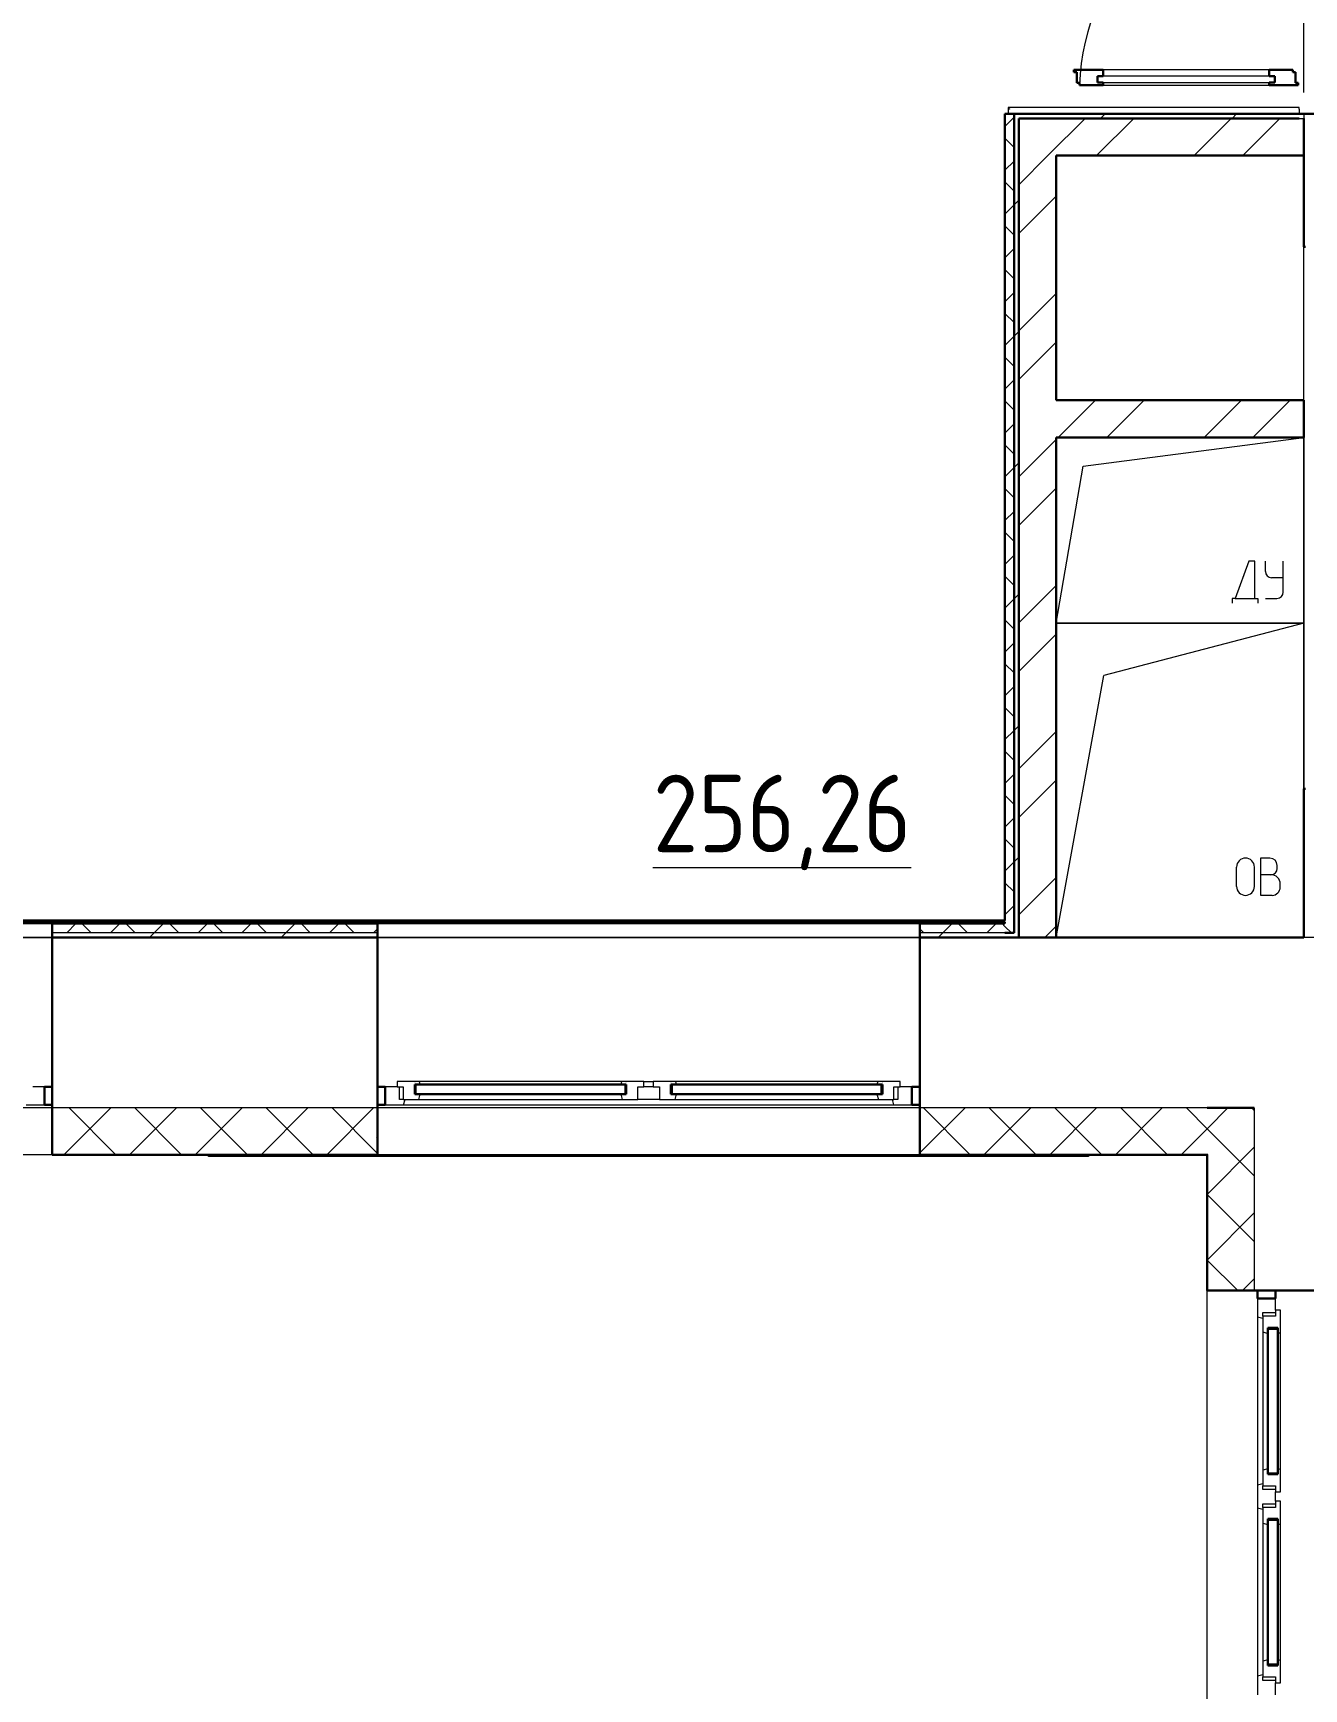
# Model space of a CAD drawing. Header units: millimetres. Extents: x -88595 to 880822, y -1054509 to -148035.
# Drawn here: x 291622 to 295723, y -249678 to -244331 of the extents above; entities that cross this region are included whole.
import ezdxf

# ---------------------------------------------------------------- set-up
doc = ezdxf.new("R2010")
doc.units = ezdxf.units.MM
doc.linetypes.add('ADSK_Линия сетки', pattern=[25, 20, -2.5, 0, -2.5])
doc.linetypes.add('ADSK_Штриховая_ш2 п1_5', pattern=[4.5, 3, -1.5])
for name, color, linetype, lineweight in [('_ Окна', 7, 'Continuous', 30), ('Двери', 7, 'Continuous', 9), ('Марки помещений', 7, 'Continuous', 20), ('Оборудование', 7, 'Continuous', 18), ('Ограждение', 7, 'Continuous', 9), ('Окна', 7, 'Continuous', 9), ('Оси', 7, 'Continuous', 9), ('Стены внутренние', 7, 'Continuous', 18), ('Стены наружные', 7, 'Continuous', 18), ('Стены штриховка', 7, 'Continuous', 9)]:
    doc.layers.add(name, color=color, linetype=linetype, lineweight=lineweight)
doc.layers.add('Двери открывание', color=7, linetype='Continuous', lineweight=9, true_color=0xc0c0c0)
doc.styles.add('GOST Common_2', font='GOST_Common.ttf', dxfattribs={"width": 0.9, "height": 350})

# ---------------------------------------------------------------- blocks, each defined once
blk = doc.blocks.new('2 этаж')
at = {"lineweight": 18}
for p, q in [((324345.6, 682078.5), (325057.5, 682171.5)), ((325057.5, 682171.5), (325057.5, 681571.5)), ((324257.5, 681571.5), (324345.6, 682078.5)), ((324879.5, 681771.8), (324835.9, 681651.8)), ((324899.2, 681771.8), (324879.5, 681771.8)), ((324899.2, 681651.8), (324899.2, 681771.8)), ((324933.3, 681738.5), (324933.3, 681771.8)), ((324990.7, 681671.8), (324990.7, 681771.8)), ((324990.7, 681718.5), (324953.3, 681718.5)), ((324825.9, 681651.8), (324825.9, 681636.8)), ((324835.9, 681651.8), (324825.9, 681651.8)), ((324835.9, 681651.8), (324899.2, 681651.8)), ((324899.2, 681651.8), (324909.2, 681651.8)), ((324909.2, 681651.8), (324909.2, 681636.8)), ((324933.3, 681651.8), (324970.7, 681651.8)), ((325057.5, 681571.5), (324257.5, 681571.5)), ((324257.5, 681571.5), (325057.5, 681571.5)), ((325057.5, 681571.5), (324411.6, 681402.6)), ((325057.5, 681571.5), (325057.5, 681036.5)), ((324257.5, 680556.5), (324411.6, 681402.6)), ((324948, 680813), (324918, 680813)), ((324918, 680813), (324918, 680693)), ((324971.3, 680779.6), (324971.3, 680789.6)), ((324840.4, 680721.6), (324840.4, 680784.3)), ((324897.8, 680721.6), (324897.8, 680784.3)), ((324951.3, 680759.6), (324918, 680759.6)), ((324918, 680693), (324954.6, 680693)), ((324981.3, 680719.6), (324981.3, 680729.6))]:
    blk.add_line(p, q, dxfattribs=at)
for centre, radius, start, end in [((324953.3, 681738.5), 20, 180, 270), ((324970.7, 681671.8), 20, 270, 0), ((324869.1, 680784.3), 28.7, 0, 180), ((324948, 680789.6), 23.3, 0, 90), ((324951.3, 680779.6), 20, 270, 0), ((324951.3, 680729.6), 30, 0, 90), ((324869.1, 680721.6), 28.7, 180, 0), ((324954.6, 680719.6), 26.7, 270, 0)]:
    blk.add_arc(centre, radius, start, end, dxfattribs=at)
at = {"layer": '_ Окна', "lineweight": 18}
for p, q in [((320992.5, 680074.5), (320954.5, 680074.5)), ((320992.5, 680016.5), (320992.5, 680074.5)), ((322130.3, 680074.5), (322092.5, 680074.5)), ((322092.5, 680074.5), (322092.5, 680016.5)), ((322186.5, 680091.5), (322130.5, 680091.5)), ((322130.5, 680091.5), (322130.5, 680074.5)), ((322130.5, 680074.5), (322150.5, 680074.5)), ((322138.5, 680033.5), (322138.5, 680074.5)), ((322150.5, 680074.5), (322150.5, 680033.5)), ((322187.5, 680090.5), (322186.5, 680091.5)), ((322188.5, 680091.5), (322187.5, 680090.5)), ((322187.5, 680050.5), (322187.5, 680082.5)), ((322187.5, 680082.5), (322205.5, 680082.5)), ((322205.5, 680050.5), (322187.5, 680050.5)), ((322203.1, 680091.5), (322188.5, 680091.5)), ((322200.9, 680033.5), (322205.5, 680050.5)), ((322205.5, 680082.5), (322203.1, 680091.5)), ((322854.9, 680091.5), (322852.5, 680082.5)), ((322852.5, 680082.5), (322870.5, 680082.5)), ((322870.5, 680050.5), (322852.5, 680050.5)), ((322852.5, 680050.5), (322857.1, 680033.5)), ((322869.5, 680091.5), (322854.9, 680091.5)), ((322870.5, 680090.5), (322869.5, 680091.5)), ((322871.5, 680091.5), (322870.5, 680090.5)), ((322870.5, 680082.5), (322870.5, 680050.5)), ((322927.5, 680091.5), (322871.5, 680091.5)), ((322907.5, 680033.5), (322907.5, 680074.5)), ((322907.5, 680074.5), (322927.5, 680074.5)), ((322927.5, 680074.5), (322927.5, 680091.5)), ((323013.5, 680091.5), (322957.5, 680091.5)), ((322957.5, 680091.5), (322957.5, 680074.5)), ((322957.5, 680074.5), (322977.5, 680074.5)), ((322977.5, 680074.5), (322977.5, 680033.5)), ((323014.5, 680090.5), (323013.5, 680091.5)), ((323015.5, 680091.5), (323014.5, 680090.5)), ((323014.5, 680050.5), (323014.5, 680082.5)), ((323014.5, 680082.5), (323032.5, 680082.5)), ((323032.5, 680050.5), (323014.5, 680050.5)), ((323030.1, 680091.5), (323015.5, 680091.5)), ((323027.9, 680033.5), (323032.5, 680050.5)), ((323032.5, 680082.5), (323030.1, 680091.5)), ((323681.9, 680091.5), (323679.5, 680082.5)), ((323679.5, 680082.5), (323697.5, 680082.5)), ((323697.5, 680050.5), (323679.5, 680050.5)), ((323679.5, 680050.5), (323684.1, 680033.5)), ((323696.5, 680091.5), (323681.9, 680091.5)), ((323697.5, 680090.5), (323696.5, 680091.5)), ((323698.5, 680091.5), (323697.5, 680090.5)), ((323697.5, 680082.5), (323697.5, 680050.5)), ((323754.5, 680091.5), (323698.5, 680091.5)), ((323734.5, 680033.5), (323734.5, 680074.5)), ((323734.5, 680074.5), (323754.5, 680074.5)), ((323746.5, 680074.5), (323746.5, 680033.5)), ((323754.5, 680074.5), (323754.5, 680091.5)), ((323792.5, 680074.5), (323754.5, 680074.5)), ((323792.5, 680016.5), (323792.5, 680074.5)), ((320933.1, 680016.5), (320992.5, 680016.5)), ((322092.5, 680016.5), (322151.9, 680016.5)), ((322150.5, 680033.5), (322138.5, 680033.5)), ((322150.5, 680033.5), (322200.9, 680033.5)), ((322151.9, 680016.5), (322156.5, 680033.5)), ((322857.1, 680033.5), (322907.5, 680033.5)), ((322977.5, 680033.5), (323027.9, 680033.5)), ((323684.1, 680033.5), (323734.5, 680033.5)), ((323728.5, 680033.5), (323733.1, 680016.5)), ((323733.1, 680016.5), (323792.5, 680016.5)), ((323746.5, 680033.5), (323734.5, 680033.5)), ((324965.5, 679391.5), (324907.5, 679391.5)), ((324907.5, 679391.5), (324907.5, 679332.1)), ((324924.5, 679345.5), (324965.5, 679345.5)), ((324924.5, 679333.5), (324924.5, 679345.5)), ((324965.5, 679353.5), (324965.5, 679391.5)), ((324982.5, 679353.5), (324965.5, 679353.5)), ((324965.5, 679353.5), (324965.5, 679333.5)), ((324982.5, 679297.5), (324982.5, 679353.5)), ((324907.5, 679332.1), (324924.5, 679327.5)), ((324965.5, 679333.5), (324924.5, 679333.5)), ((324924.5, 679333.5), (324924.5, 679283.1)), ((324941.5, 679278.5), (324941.5, 679296.5)), ((324941.5, 679296.5), (324973.5, 679296.5)), ((324973.5, 679296.5), (324973.5, 679278.5)), ((324981.5, 679296.5), (324982.5, 679297.5)), ((324982.5, 679295.5), (324981.5, 679296.5)), ((324982.5, 679280.9), (324982.5, 679295.5)), ((324924.5, 679283.1), (324941.5, 679278.5)), ((324973.5, 679278.5), (324982.5, 679280.9)), ((324941.5, 678841.5), (324924.5, 678837)), ((324924.5, 678837), (324924.5, 678786.5)), ((324941.5, 678823.5), (324941.5, 678841.5)), ((324973.5, 678823.5), (324941.5, 678823.5)), ((324982.5, 678839.1), (324973.5, 678841.5)), ((324973.5, 678841.5), (324973.5, 678823.5)), ((324981.5, 678823.5), (324982.5, 678824.5)), ((324982.5, 678822.5), (324981.5, 678823.5)), ((324982.5, 678824.5), (324982.5, 678839.1)), ((324982.5, 678766.5), (324982.5, 678822.5)), ((324924.5, 678792.5), (324907.5, 678788)), ((324907.5, 678788), (324907.5, 678715.1)), ((324924.5, 678786.5), (324965.5, 678786.5)), ((324924.5, 678774.5), (324924.5, 678786.5)), ((324965.5, 678774.5), (324924.5, 678774.5)), ((324965.5, 678786.5), (324965.5, 678766.5)), ((324965.5, 678766.5), (324982.5, 678766.5)), ((324965.5, 678736.5), (324965.5, 678766.5)), ((324907.5, 678715.1), (324924.5, 678710.5)), ((324924.5, 678716.5), (324924.5, 678728.5)), ((324924.5, 678728.5), (324965.5, 678728.5)), ((324965.5, 678716.5), (324924.5, 678716.5)), ((324924.5, 678716.5), (324924.5, 678666.1)), ((324982.5, 678736.5), (324965.5, 678736.5)), ((324965.5, 678736.5), (324965.5, 678716.5)), ((324982.5, 678680.5), (324982.5, 678736.5)), ((324924.5, 678666.1), (324941.5, 678661.5)), ((324941.5, 678661.5), (324941.5, 678679.5)), ((324941.5, 678679.5), (324973.5, 678679.5)), ((324973.5, 678679.5), (324973.5, 678661.5)), ((324973.5, 678661.5), (324982.5, 678663.9)), ((324981.5, 678679.5), (324982.5, 678680.5)), ((324982.5, 678678.5), (324981.5, 678679.5)), ((324982.5, 678663.9), (324982.5, 678678.5)), ((324941.5, 678224.5), (324924.5, 678220)), ((324941.5, 678206.5), (324941.5, 678224.5)), ((324982.5, 678222.1), (324973.5, 678224.5)), ((324973.5, 678224.5), (324973.5, 678206.5)), ((324924.5, 678175.5), (324907.5, 678171)), ((324907.5, 678171), (324907.5, 678111.5)), ((324924.5, 678220), (324924.5, 678169.5)), ((324924.5, 678169.5), (324965.5, 678169.5)), ((324924.5, 678157.5), (324924.5, 678169.5)), ((324973.5, 678206.5), (324941.5, 678206.5)), ((324965.5, 678169.5), (324965.5, 678149.5)), ((324981.5, 678206.5), (324982.5, 678207.5)), ((324982.5, 678205.5), (324981.5, 678206.5)), ((324982.5, 678207.5), (324982.5, 678222.1)), ((324982.5, 678149.5), (324982.5, 678205.5)), ((324965.5, 678157.5), (324924.5, 678157.5)), ((324965.5, 678149.5), (324982.5, 678149.5)), ((324965.5, 678111.5), (324965.5, 678149.5))]:
    blk.add_line(p, q, dxfattribs=at)
at = {"layer": '_ Окна'}
for p, q in [((321017.5, 680074.5), (320992.5, 680074.5)), ((320992.5, 680074.5), (320992.5, 680016.5)), ((322092.5, 680074.5), (322067.5, 680074.5)), ((322092.5, 680016.5), (322092.5, 680074.5)), ((322190.5, 680082.5), (322187.5, 680082.5)), ((322187.5, 680082.5), (322187.5, 680050.5)), ((322187.5, 680050.5), (322190.5, 680050.5)), ((322867.5, 680082.5), (322190.5, 680082.5)), ((322190.5, 680082.5), (322190.5, 680050.5)), ((322190.5, 680050.5), (322190.5, 680082.5)), ((322190.5, 680050.5), (322867.5, 680050.5)), ((322867.5, 680050.5), (322867.5, 680082.5)), ((322867.5, 680082.5), (322867.5, 680050.5)), ((322870.5, 680082.5), (322867.5, 680082.5)), ((322867.5, 680050.5), (322870.5, 680050.5)), ((322870.5, 680050.5), (322870.5, 680082.5)), ((323017.5, 680082.5), (323014.5, 680082.5)), ((323014.5, 680082.5), (323014.5, 680050.5)), ((323014.5, 680050.5), (323017.5, 680050.5)), ((323694.5, 680082.5), (323017.5, 680082.5)), ((323017.5, 680082.5), (323017.5, 680050.5)), ((323017.5, 680050.5), (323017.5, 680082.5)), ((323017.5, 680050.5), (323694.5, 680050.5)), ((323694.5, 680050.5), (323694.5, 680082.5)), ((323694.5, 680082.5), (323694.5, 680050.5)), ((323697.5, 680082.5), (323694.5, 680082.5)), ((323694.5, 680050.5), (323697.5, 680050.5)), ((323697.5, 680050.5), (323697.5, 680082.5)), ((323817.5, 680074.5), (323792.5, 680074.5)), ((323792.5, 680074.5), (323792.5, 680016.5)), ((320992.5, 680016.5), (321017.5, 680016.5)), ((322067.5, 680016.5), (322092.5, 680016.5)), ((323792.5, 680016.5), (323817.5, 680016.5)), ((324907.5, 679416.5), (324907.5, 679391.5)), ((324965.5, 679391.5), (324965.5, 679416.5)), ((324907.5, 679391.5), (324965.5, 679391.5)), ((324973.5, 679296.5), (324941.5, 679296.5)), ((324941.5, 679296.5), (324941.5, 679293.5)), ((324941.5, 679293.5), (324941.5, 678826.5)), ((324973.5, 679293.5), (324941.5, 679293.5)), ((324941.5, 679293.5), (324973.5, 679293.5)), ((324973.5, 679293.5), (324973.5, 679296.5)), ((324973.5, 678826.5), (324973.5, 679293.5)), ((324941.5, 678826.5), (324973.5, 678826.5)), ((324973.5, 678826.5), (324941.5, 678826.5)), ((324941.5, 678826.5), (324941.5, 678823.5)), ((324941.5, 678823.5), (324973.5, 678823.5)), ((324973.5, 678823.5), (324973.5, 678826.5)), ((324973.5, 678679.5), (324941.5, 678679.5)), ((324941.5, 678679.5), (324941.5, 678676.5)), ((324941.5, 678676.5), (324941.5, 678209.5)), ((324973.5, 678676.5), (324941.5, 678676.5)), ((324941.5, 678676.5), (324973.5, 678676.5)), ((324973.5, 678676.5), (324973.5, 678679.5)), ((324973.5, 678209.5), (324973.5, 678676.5)), ((324941.5, 678209.5), (324973.5, 678209.5)), ((324973.5, 678209.5), (324941.5, 678209.5)), ((324941.5, 678209.5), (324941.5, 678206.5)), ((324941.5, 678206.5), (324973.5, 678206.5)), ((324973.5, 678206.5), (324973.5, 678209.5))]:
    blk.add_line(p, q, dxfattribs=at)
at = {"layer": 'Двери', "lineweight": 30}
for p, q in [((324409.5, 683358.5), (324315.5, 683358.5)), ((324315.5, 683358.5), (324315.5, 683350.5)), ((324409.5, 683358.5), (324409.5, 683338.5)), ((325021.5, 683358.5), (324945.5, 683358.5)), ((324945.5, 683358.5), (324945.5, 683338.5)), ((325021.5, 683350.5), (325021.5, 683358.5)), ((324315.5, 683350.5), (324324.5, 683350.5)), ((324324.5, 683350.5), (324324.5, 683316.5)), ((324324.5, 683316.5), (324333.5, 683316.5)), ((324333.5, 683316.5), (324333.5, 683308.5)), ((324333.5, 683308.5), (324409.5, 683308.5)), ((324409.5, 683338.5), (324391.5, 683338.5)), ((324391.5, 683338.5), (324391.5, 683317.5)), ((324391.5, 683317.5), (324409.5, 683317.5)), ((324409.5, 683317.5), (324409.5, 683308.5)), ((324945.5, 683338.5), (324963.5, 683338.5)), ((324945.5, 683317.5), (324945.5, 683308.5)), ((324963.5, 683317.5), (324945.5, 683317.5)), ((324945.5, 683308.5), (325039.5, 683308.5)), ((324963.5, 683338.5), (324963.5, 683317.5)), ((325030.5, 683350.5), (325021.5, 683350.5)), ((325030.5, 683316.5), (325030.5, 683350.5)), ((325039.5, 683316.5), (325030.5, 683316.5)), ((325039.5, 683308.5), (325039.5, 683316.5))]:
    blk.add_line(p, q, dxfattribs=at)
at = {"layer": 'Двери'}
for p, q in [((324945.5, 683358.5), (324409.5, 683358.5)), ((324963.5, 683338.5), (324391.5, 683338.5)), ((324391.5, 683338.5), (324391.5, 683317.5)), ((324391.5, 683317.5), (324963.5, 683317.5)), ((324409.5, 683308.5), (324945.5, 683308.5)), ((324963.5, 683317.5), (324963.5, 683338.5))]:
    blk.add_line(p, q, dxfattribs=at)
at = {"layer": 'Двери', "linetype": 'ADSK_Штриховая_ш2 п1_5'}
for p, q in [((325447.5, 683216.5), (325057.5, 683216.5)), ((325057.5, 683216.5), (325057.5, 683066.5))]:
    blk.add_line(p, q, dxfattribs=at)
at = {"layer": 'Двери открывание'}
blk.add_arc((325039.5, 683290.5), 706, 90, 178.539, dxfattribs=at)
at = {"layer": 'Ограждение'}
for p, q in [((325042.5, 683236.5), (324102.5, 683236.5)), ((324102.5, 683236.5), (324102.5, 683216.5)), ((325042.5, 683231.5), (325042.5, 683236.5)), ((325042.5, 683231.5), (325042.5, 683216.5))]:
    blk.add_line(p, q, dxfattribs=at)
blk.add_open_spline([(324102.5, 683236.5), (324102.5, 683236.5), (324102.6, 683236.4), (324102.9, 683236.1), (324103.2, 683235.8), (324103.5, 683235.5), (324103.7, 683235.3), (324104, 683235), (324104.4, 683234.6), (324104.9, 683234.1), (324105.3, 683233.7), (324105.7, 683233.3), (324106.4, 683232.6), (324107.1, 683231.9), (324107.5, 683231.5)], degree=3, knots=[0, 0, 0, 0, 0.166667, 0.25, 0.333333, 0.416667, 0.458333, 0.5, 0.583333, 0.666667, 0.708333, 0.75, 0.833333, 1, 1, 1, 1], dxfattribs=at)
at = {"layer": 'Окна'}
for p, q in [((322188.5, 680091.5), (322186.5, 680091.5)), ((322854.9, 680091.5), (322203.1, 680091.5)), ((322871.5, 680091.5), (322869.5, 680091.5)), ((322927.5, 680091.5), (322957.5, 680091.5)), ((322957.5, 680074.5), (322927.5, 680074.5)), ((323015.5, 680091.5), (323013.5, 680091.5)), ((323681.9, 680091.5), (323030.1, 680091.5)), ((323698.5, 680091.5), (323696.5, 680091.5)), ((322151.9, 680016.5), (323733.1, 680016.5)), ((322200.9, 680033.5), (322857.1, 680033.5)), ((322977.5, 680033.5), (322907.5, 680033.5)), ((323027.9, 680033.5), (323684.1, 680033.5)), ((324907.5, 679332.1), (324907.5, 678788)), ((324982.5, 679295.5), (324982.5, 679297.5)), ((324924.5, 679283.1), (324924.5, 678837)), ((324982.5, 678839.1), (324982.5, 679280.9)), ((324982.5, 678822.5), (324982.5, 678824.5)), ((324907.5, 678715.1), (324907.5, 678171)), ((324924.5, 678666.1), (324924.5, 678220)), ((324982.5, 678678.5), (324982.5, 678680.5)), ((324982.5, 678222.1), (324982.5, 678663.9)), ((324982.5, 678205.5), (324982.5, 678207.5))]:
    blk.add_line(p, q, dxfattribs=at)
at = {"layer": 'Оси', "linetype": 'ADSK_Линия сетки', "ltscale": 100}
blk.add_line((359347.5, 680556.5), (287625.2, 680556.5), dxfattribs=at)
at = {"layer": 'Стены внутренние'}
for p, q in [((325057.5, 683285.5), (325057.5, 684947.5)), ((325057.5, 683216.5), (325057.5, 683201.5)), ((325057.5, 682291.5), (325057.5, 682786.5)), ((325057.5, 681036.5), (325057.5, 682171.5)), ((319267.5, 680556.5), (321017.5, 680556.5)), ((322067.5, 680556.5), (323817.5, 680556.5)), ((324745.5, 680006.5), (316452.5, 680006.5)), ((324897.5, 680006.5), (324897.5, 679416.5)), ((321017.5, 679854.5), (319267.5, 679854.5)), ((323817.5, 679854.5), (322067.5, 679854.5)), ((324745.5, 678086.5), (324745.5, 679416.5))]:
    blk.add_line(p, q, dxfattribs=at)
at = {"layer": 'Стены внутренние', "lineweight": 30}
for p, q in [((325447.5, 683216.5), (325057.5, 683216.5)), ((325057.5, 682786.5), (325057.5, 683081.5)), ((325062.5, 682786.5), (325057.5, 682786.5)), ((325057.5, 681036.5), (325057.5, 680556.5)), ((325062.5, 681036.5), (325057.5, 681036.5)), ((321017.5, 680556.5), (322067.5, 680556.5)), ((321017.5, 680556.5), (321017.5, 679854.5)), ((322067.5, 680556.5), (322067.5, 679854.5)), ((323817.5, 680556.5), (324137.5, 680556.5)), ((323817.5, 680556.5), (323817.5, 679854.5)), ((324257.5, 680556.5), (325057.5, 680556.5)), ((324897.5, 680006.5), (324745.5, 680006.5)), ((321017.5, 679854.5), (322067.5, 679854.5)), ((324745.5, 679854.5), (323817.5, 679854.5)), ((324745.5, 679416.5), (324745.5, 679854.5)), ((325447.5, 679416.5), (324745.5, 679416.5))]:
    blk.add_line(p, q, dxfattribs=at)
at = {"layer": 'Стены внутренние', "linetype": 'Continuous', "lineweight": 9}
for p, q in [((321056.3, 679856.5), (321206.3, 680006.5)), ((321222.1, 679856.5), (321072.1, 680006.5)), ((321268.4, 679856.5), (321418.4, 680006.5)), ((321434.2, 679856.5), (321284.2, 680006.5)), ((321480.5, 679856.5), (321630.5, 680006.5)), ((321646.4, 679856.5), (321496.4, 680006.5)), ((321692.7, 679856.5), (321842.7, 680006.5)), ((321858.5, 679856.5), (321708.5, 680006.5)), ((321904.8, 679856.5), (322054.8, 680006.5)), ((322065.5, 679861.6), (321920.6, 680006.5)), ((323819.5, 679862), (323964, 680006.5)), ((323979.8, 679856.5), (323829.8, 680006.5)), ((324026.1, 679856.5), (324176.1, 680006.5)), ((324191.9, 679856.5), (324041.9, 680006.5)), ((324238.3, 679856.5), (324388.3, 680006.5)), ((324404.1, 679856.5), (324254.1, 680006.5)), ((324450.4, 679856.5), (324600.4, 680006.5)), ((324616.2, 679856.5), (324466.2, 680006.5)), ((324747.5, 679937.3), (324678.3, 680006.5)), ((324747.5, 679941.5), (324812.5, 680006.5)), ((324897.5, 679999.5), (324890.5, 680006.5)), ((324662.5, 679856.5), (324747.5, 679941.5)), ((324897.5, 679787.3), (324747.5, 679937.3)), ((321019.5, 679894.8), (321017.5, 679898.2)), ((322067.5, 679908.4), (322065.5, 679911.8)), ((321772.1, 679856.5), (321771, 679854.5)), ((323975.7, 679854.5), (323974.5, 679856.5)), ((324587.7, 679856.5), (324586.6, 679854.5)), ((324747.5, 679729.4), (324897.5, 679879.4)), ((324897.5, 679575.2), (324747.5, 679725.2)), ((324747.5, 679517.2), (324897.5, 679667.2)), ((324844.1, 679416.5), (324747.5, 679513.1)), ((324858.9, 679416.5), (324897.5, 679455.1))]:
    blk.add_line(p, q, dxfattribs=at)
at = {"layer": 'Стены наружные', "lineweight": 30}
for p, q in [((324092.5, 683216.5), (325057.5, 683216.5)), ((324092.5, 680611.5), (324092.5, 683216.5)), ((324122.5, 680571.5), (324122.5, 683216.5)), ((325042.5, 683201.5), (324137.5, 683201.5)), ((324137.5, 683201.5), (324137.5, 680556.5)), ((325057.5, 683081.5), (325057.5, 683201.5)), ((325057.5, 683081.5), (324257.5, 683081.5)), ((324257.5, 683081.5), (324257.5, 682291.5)), ((324257.5, 682291.5), (325057.5, 682291.5)), ((325057.5, 682171.5), (325057.5, 682291.5)), ((325057.5, 682171.5), (324257.5, 682171.5)), ((324257.5, 682171.5), (324257.5, 680556.5)), ((324092.5, 680611.5), (306957.5, 680611.5)), ((306957.5, 680606.5), (324092.5, 680606.5)), ((321017.5, 680601.5), (322067.5, 680601.5)), ((321017.5, 680601.5), (321017.5, 680556.5)), ((322067.5, 680601.5), (322067.5, 680556.5)), ((323817.5, 680601.5), (324092.5, 680601.5)), ((323817.5, 680601.5), (323817.5, 680556.5)), ((324092.5, 680601.5), (324092.5, 680606.5)), ((322067.5, 680556.5), (321017.5, 680556.5)), ((324257.5, 680556.5), (323817.5, 680556.5)), ((324122.5, 680571.5), (324092.5, 680571.5)), ((324137.5, 680556.5), (324137.5, 680556.5))]:
    blk.add_line(p, q, dxfattribs=at)
at = {"layer": 'Стены наружные', "linetype": 'Continuous', "lineweight": 9}
for p, q in [((324092.5, 683175.6), (324122.5, 683205.6)), ((324231.4, 683081.5), (324351.4, 683201.5)), ((324388.6, 683081.5), (324508.6, 683201.5)), ((324401.3, 683201.5), (324416.3, 683216.5)), ((324702.9, 683081.5), (324822.9, 683201.5)), ((324825.5, 683201.5), (324840.5, 683216.5)), ((324860, 683081.5), (324980, 683201.5)), ((324122.5, 683107.9), (324092.5, 683137.9)), ((324092.5, 683034.1), (324122.5, 683064.1)), ((324137.5, 682987.6), (324231.4, 683081.5)), ((324122.5, 682966.5), (324092.5, 682996.5)), ((324122.5, 682922.7), (324137.5, 682937.7)), ((324137.5, 682830.4), (324257.5, 682950.4)), ((324092.5, 682892.7), (324122.5, 682922.7)), ((324122.5, 682825.1), (324092.5, 682855.1)), ((324092.5, 682751.3), (324122.5, 682781.3)), ((324122.5, 682683.7), (324092.5, 682713.7)), ((324092.5, 682609.9), (324122.5, 682639.9)), ((324137.5, 682516.1), (324257.5, 682636.1)), ((324122.5, 682542.2), (324092.5, 682572.2)), ((324122.5, 682498.5), (324137.5, 682513.5)), ((324092.5, 682468.5), (324122.5, 682498.5)), ((324137.5, 682359), (324257.5, 682479)), ((324122.5, 682400.8), (324092.5, 682430.8)), ((324092.5, 682327), (324122.5, 682357)), ((324122.5, 682259.4), (324092.5, 682289.4)), ((324264.4, 682171.5), (324384.4, 682291.5)), ((324421.5, 682171.5), (324541.5, 682291.5)), ((324735.8, 682171.5), (324855.8, 682291.5)), ((324893, 682171.5), (325013, 682291.5)), ((324092.5, 682185.6), (324122.5, 682215.6)), ((324122.5, 682118), (324092.5, 682148)), ((324137.5, 682044.7), (324257.5, 682164.7)), ((324092.5, 682044.2), (324122.5, 682074.2)), ((324122.5, 682074.2), (324137.5, 682089.2)), ((324122.5, 681976.6), (324092.5, 682006.6)), ((324137.5, 681887.5), (324257.5, 682007.5)), ((324092.5, 681902.8), (324122.5, 681932.8)), ((324122.5, 681835.1), (324092.5, 681865.1)), ((324092.5, 681761.4), (324122.5, 681791.4)), ((324122.5, 681693.7), (324092.5, 681723.7)), ((324092.5, 681619.9), (324122.5, 681649.9)), ((324122.5, 681649.9), (324137.5, 681664.9)), ((324137.5, 681573.2), (324257.5, 681693.2)), ((324122.5, 681552.3), (324092.5, 681582.3)), ((324092.5, 681478.5), (324122.5, 681508.5)), ((324137.5, 681416), (324257.5, 681536)), ((324122.5, 681410.9), (324092.5, 681440.9)), ((324092.5, 681337.1), (324122.5, 681367.1)), ((324122.5, 681269.5), (324092.5, 681299.5)), ((324092.5, 681195.7), (324122.5, 681225.7)), ((324122.5, 681225.7), (324137.5, 681240.7)), ((324137.5, 681101.7), (324257.5, 681221.7)), ((324122.5, 681128), (324092.5, 681158)), ((324092.5, 681054.2), (324122.5, 681084.2)), ((324137.5, 680944.6), (324257.5, 681064.6)), ((324122.5, 680986.6), (324092.5, 681016.6)), ((324092.5, 680912.8), (324122.5, 680942.8)), ((324122.5, 680845.2), (324092.5, 680875.2)), ((324092.5, 680771.4), (324122.5, 680801.4)), ((324122.5, 680801.4), (324137.5, 680816.4)), ((324137.5, 680630.3), (324257.5, 680750.3)), ((324122.5, 680703.8), (324092.5, 680733.8)), ((324092.5, 680630), (324122.5, 680660)), ((321064.2, 680571.5), (321094.2, 680601.5)), ((321143.5, 680571.5), (321113.5, 680601.5)), ((321205.6, 680571.5), (321235.6, 680601.5)), ((321284.9, 680571.5), (321254.9, 680601.5)), ((321347, 680571.5), (321377, 680601.5)), ((321426.3, 680571.5), (321396.3, 680601.5)), ((321488.4, 680571.5), (321518.4, 680601.5)), ((321567.8, 680571.5), (321537.8, 680601.5)), ((321629.9, 680571.5), (321659.9, 680601.5)), ((321709.2, 680571.5), (321679.2, 680601.5)), ((321771.3, 680571.5), (321801.3, 680601.5)), ((321850.6, 680571.5), (321820.6, 680601.5)), ((321912.7, 680571.5), (321942.7, 680601.5)), ((321992, 680571.5), (321962, 680601.5)), ((322054.1, 680571.5), (322067.5, 680584.9)), ((323830.5, 680571.5), (323817.5, 680584.5)), ((323892.6, 680571.5), (323922.6, 680601.5)), ((323971.9, 680571.5), (323941.9, 680601.5)), ((324034, 680571.5), (324064, 680601.5)), ((324092.5, 680592.3), (324083.3, 680601.5)), ((324113.3, 680571.5), (324092.5, 680592.3)), ((324220.9, 680556.5), (324257.5, 680593.1)), ((321332, 680556.5), (321347, 680571.5)), ((321756.3, 680556.5), (321771.3, 680571.5)), ((323877.6, 680556.5), (323892.6, 680571.5))]:
    blk.add_line(p, q, dxfattribs=at)
at = {"layer": 'Стены наружные'}
for p, q in [((319267.5, 680601.5), (321017.5, 680601.5)), ((322067.5, 680601.5), (323817.5, 680601.5)), ((321017.5, 680556.5), (319267.5, 680556.5)), ((323817.5, 680556.5), (322067.5, 680556.5)), ((321522.5, 679849.5), (321522.5, 679854.5)), ((324362.5, 679849.5), (321522.5, 679849.5)), ((322067.5, 679854.5), (323817.5, 679854.5)), ((322067.5, 679854.5), (322067.5, 679849.5)), ((323817.5, 679849.5), (323817.5, 679854.5)), ((324362.5, 679854.5), (324362.5, 679849.5))]:
    blk.add_line(p, q, dxfattribs=at)
at = {"layer": 'Стены штриховка'}
for p, q in [((325042.5, 683201.5), (325057.5, 683201.5)), ((324092.5, 680606.5), (324092.5, 680611.5)), ((322067.5, 680571.5), (321017.5, 680571.5)), ((324092.5, 680571.5), (323817.5, 680571.5)), ((321019.5, 679930.5), (321017.5, 679930.5)), ((321019.5, 679856.5), (321019.5, 679930.5)), ((322067.5, 679930.5), (322065.5, 679930.5)), ((322065.5, 679930.5), (322065.5, 679856.5)), ((323819.5, 679930.5), (323817.5, 679930.5)), ((323819.5, 679856.5), (323819.5, 679930.5)), ((322065.5, 679856.5), (321019.5, 679856.5)), ((324747.5, 679856.5), (323819.5, 679856.5)), ((324745.5, 679854.5), (324745.5, 679856.5)), ((324747.5, 679418.5), (324747.5, 679856.5)), ((324821.5, 679418.5), (324747.5, 679418.5)), ((324821.5, 679416.5), (324821.5, 679418.5))]:
    blk.add_line(p, q, dxfattribs=at)
at = {"layer": 'Марки помещений', "style": 'GOST Common_2', "width": 0.9}
blk.add_text('%%U256,26', height=250, dxfattribs=at).set_placement((322956.6, 680832.3))

msp = doc.modelspace()

# ---------------------------------------------------------------- block references
at = {"layer": 'Оборудование', "color": 5, "true_color": 0x0000ff}
msp.add_blockref('2 этаж', (-29334.2, -927808.4), dxfattribs=at)

doc.saveas('drawing.dxf')
